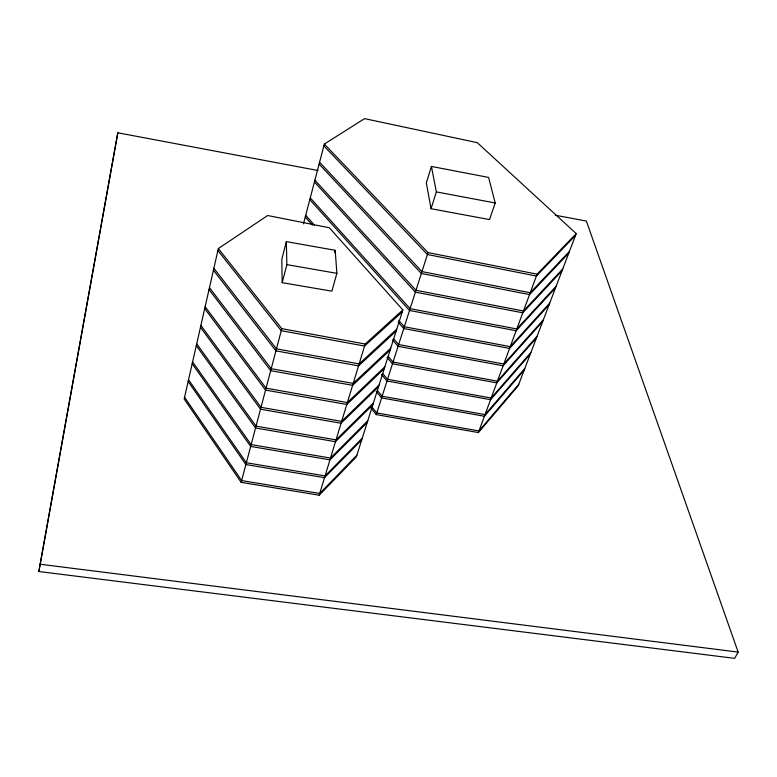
<?xml version="1.0" encoding="UTF-8"?>
<svg xmlns="http://www.w3.org/2000/svg" width="777" height="777" viewBox="0 0 777 777"><rect width="100%" height="100%" fill="white"/><g stroke="black" fill="none" stroke-linecap="round" stroke-linejoin="round"><path stroke-width="1.17" d="M555.37 215.229L586.373 221.076L738.15 652.088L734.683 658.362L38.85 571.522L117.813 132.789L318.114 170.532M117.813 132.789L38.85 571.522M218.347 248.562L184.168 398.999L241.181 482.362L319.201 495.202L356.342 456.895L402.845 309.936L329.312 227.758L267.657 215.52L218.347 248.562L281.798 328.642L365.18 344.036L402.845 309.936M286.344 241.637L281.798 259.411L282.187 282.673L331.857 291.171L336.888 273.339L335.188 250.291L286.344 241.637L286.859 264.636L282.187 282.673M303.467 223.854L324.349 144.036L364.588 118.638L477.253 142.647L576.223 233.605L518.191 385.81L478.37 432.566L376.262 414.607L370.94 408.042M241.181 482.362L281.798 328.642M334.576 252.486L335.188 250.291M319.201 495.202L365.18 344.036M431.429 166.433L426.32 182.945L431.06 208.712L489.52 219.58L495.192 202.982L488.616 177.428L431.429 166.433L436.353 191.89L431.06 208.712M376.262 414.607L428.02 252.593L324.349 144.036M478.37 432.566L537.111 274.164L576.223 233.605M518.793 384.246L478.972 430.953L376.787 412.946L371.455 406.39M524.193 370.075L484.421 416.258L381.585 397.931L376.204 391.394M524.796 368.492L485.033 414.607L382.119 396.251L377.496 390.656M530.895 352.496L491.181 398.018L387.538 379.293L382.867 373.718M530.283 354.108L490.559 399.689L386.995 381.002L381.546 374.495M536.46 337.908L496.804 382.857L392.492 363.801L387.024 357.381M537.082 336.276L497.435 381.167L393.045 362.063L388.354 356.565M542.725 321.464L503.146 365.763L398.077 346.319L392.54 339.928M543.366 319.803L503.778 364.034L398.64 344.551L393.89 339.083M549.096 304.769L509.586 348.397L403.749 328.545L398.145 322.202M549.737 303.079L510.236 346.639L404.322 326.758L398.718 320.415M555.555 287.82L516.132 330.74L409.518 310.489L309.8 199.621M556.206 286.111L516.792 328.962L410.101 308.673L310.266 197.873M562.781 268.871L523.455 310.994L415.977 290.287L314.889 180.196M562.121 270.61L522.785 312.801L415.384 292.142L314.423 181.973M569.454 251.379L530.225 292.735L421.95 271.6L319.58 162.257M568.774 253.137L529.545 294.57L421.348 273.475L319.104 164.064M575.543 235.392L536.412 276.039L427.408 254.506L323.863 145.872M356.876 455.205L319.735 493.463L241.647 480.594L184.567 397.261M362.296 438.092L325.077 475.903L246.358 462.752L188.539 379.739M361.752 439.811L324.533 477.68L245.882 464.549L188.141 381.507M367.803 420.697L330.507 458.051L251.156 444.599L192.589 361.927M367.249 422.445L329.953 459.848L250.67 446.435L192.181 363.723M372.834 404.788L335.47 441.705L255.546 427.991L196.29 345.648M373.397 403.01L336.033 439.879L256.041 426.126L196.707 343.822M378.516 386.839L341.093 423.251L260.509 409.226L200.466 327.263M379.089 385.023L341.657 421.387L261.004 407.323L200.884 325.408M384.877 366.734L347.377 402.564L266.064 388.189L205.138 306.682M384.294 368.57L346.804 404.467L265.549 390.112L204.71 308.576M390.171 350L352.622 385.334L270.697 370.668L209.032 289.559M390.763 348.125L353.205 383.411L271.212 368.696L209.469 287.645M396.144 331.109L358.537 365.87L275.932 350.854L213.422 270.221M396.746 329.195L359.139 363.898L276.457 348.854L213.869 268.269M402.233 311.878L364.568 346.037L281.255 330.681L217.9 250.544M40.113 564.238L738.15 652.088M286.859 264.636L336.888 273.339M436.353 191.89L495.192 202.982M428.02 252.593L537.111 274.164M305.711 215.278L314.53 225.252M305.254 217.006L312.461 225.165"/></g></svg>
